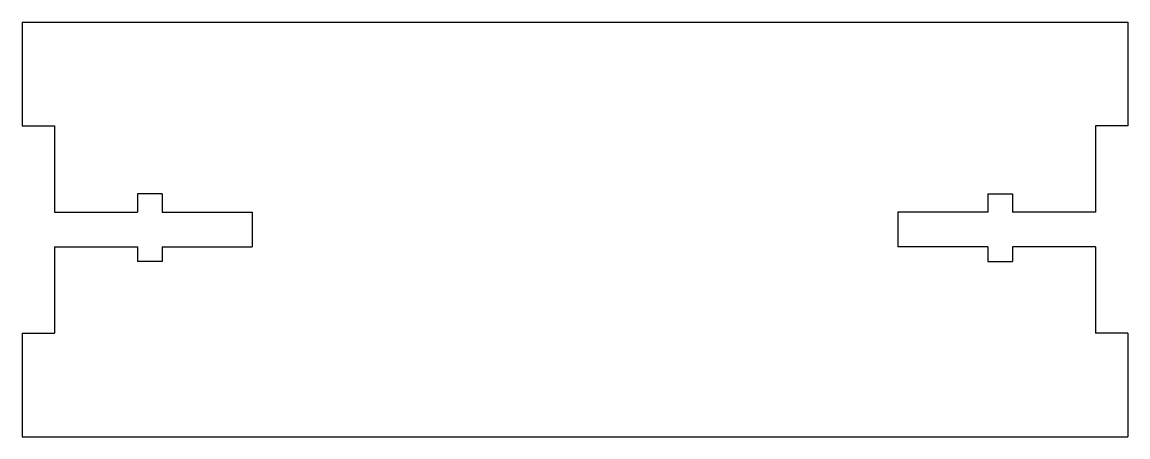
# Model space of a CAD drawing. Extents: x -2 to 2, y -0.75 to 0.75.
import ezdxf

# ---------------------------------------------------------------- set-up
doc = ezdxf.new("R2010")
doc.units = 0
doc.header["$MEASUREMENT"] = 0
doc.layers.add('VISIBLE', color=7, linetype='CONTINUOUS')

msp = doc.modelspace()

# ---------------------------------------------------------------- linework, layer by layer
at = {"layer": 'VISIBLE'}
for p, q in [((-2, 0.75), (2, 0.75)), ((-2, 0.75), (-2, 0.375)), ((2, 0.75), (2, 0.375)), ((-2, 0.375), (-1.883, 0.375)), ((-1.883, 0.375), (-1.883, 0.0625)), ((1.883, 0.375), (1.883, 0.0625)), ((2, 0.375), (1.883, 0.375)), ((-1.583, 0.1286), (-1.583, 0.0625)), ((-1.493, 0.1286), (-1.583, 0.1286)), ((-1.493, 0.1286), (-1.493, 0.0625)), ((1.493, 0.1286), (1.583, 0.1286)), ((1.493, 0.1286), (1.493, 0.0625)), ((1.583, 0.1286), (1.583, 0.0625)), ((-1.883, 0.0625), (-1.583, 0.0625)), ((-1.493, 0.0625), (-1.168, 0.0625)), ((-1.168, 0.0625), (-1.168, -0.0625)), ((1.168, 0.0625), (1.168, -0.0625)), ((1.493, 0.0625), (1.168, 0.0625)), ((1.883, 0.0625), (1.583, 0.0625)), ((-1.883, -0.0625), (-1.583, -0.0625)), ((-1.883, -0.0625), (-1.883, -0.375)), ((-1.583, -0.0625), (-1.583, -0.1152)), ((-1.493, -0.0625), (-1.168, -0.0625)), ((-1.493, -0.0625), (-1.493, -0.1152)), ((1.493, -0.0625), (1.168, -0.0625)), ((1.493, -0.0625), (1.493, -0.1152)), ((1.883, -0.0625), (1.583, -0.0625)), ((1.583, -0.0625), (1.583, -0.1152)), ((1.883, -0.0625), (1.883, -0.375)), ((-1.493, -0.1152), (-1.583, -0.1152)), ((1.493, -0.1152), (1.583, -0.1152)), ((-2, -0.375), (-1.883, -0.375)), ((-2, -0.375), (-2, -0.75)), ((2, -0.375), (1.883, -0.375)), ((2, -0.375), (2, -0.75)), ((-2, -0.75), (2, -0.75))]:
    msp.add_line(p, q, dxfattribs=at)

doc.saveas('drawing.dxf')
